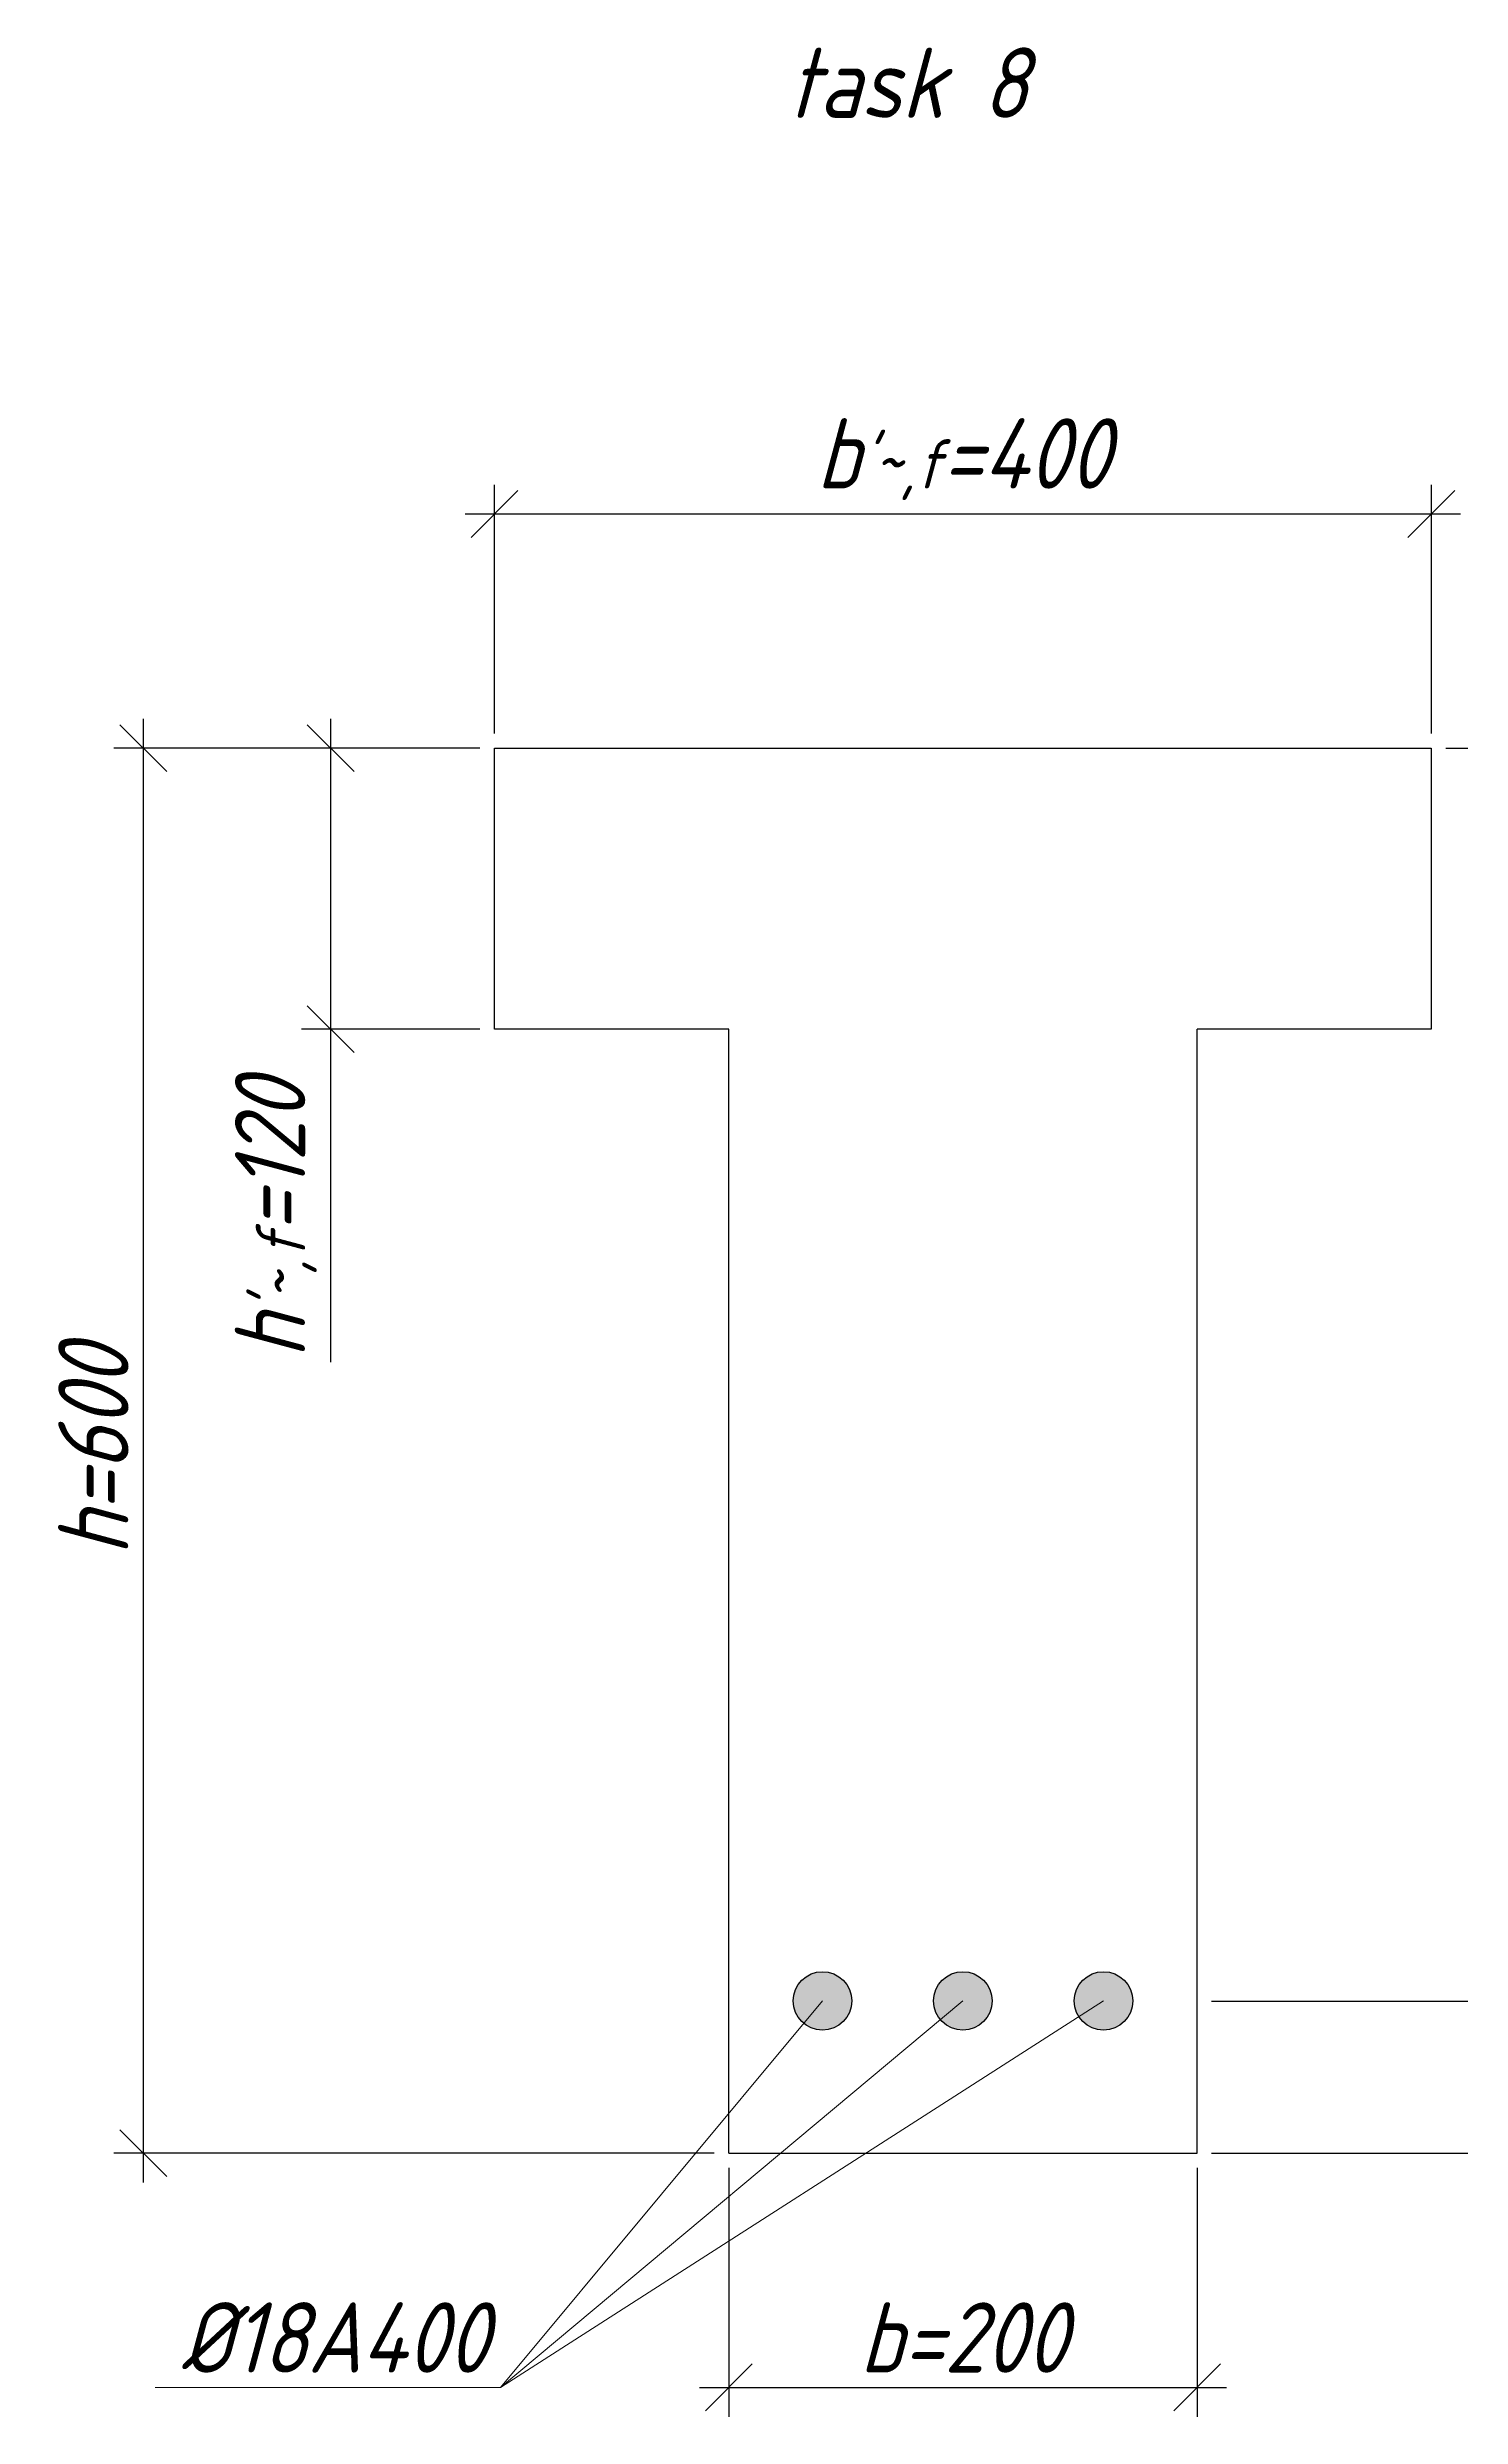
# Model space of a CAD drawing. Header units: millimetres. Extents: x -180 to 58926, y -10791 to 13515.
# Drawn here: x 3823 to 4426, y -10722 to -9710 of the extents above; entities that cross this region are included whole.
import ezdxf

# ---------------------------------------------------------------- set-up
doc = ezdxf.new("R2010")
doc.units = ezdxf.units.MM
for name, color, linetype, lineweight in [('basic', 95, 'Continuous', 30), ('size', 45, 'Continuous', 20), ('text', 13, 'Continuous', 20), ('thin', 153, 'Continuous', 18)]:
    doc.layers.add(name, color=color, linetype=linetype, lineweight=lineweight)
doc.styles.add('Structures', font='isocpeur.ttf', dxfattribs={"width": 0.85, "oblique": 15})
doc.dimstyles.new('Structures', dxfattribs={"dimtxt": 3, "dimasz": 2, "dimexe": 1.25, "dimexo": 0.625, "dimtad": 1, "dimtxsty": 'Structures', "dimblk": 'OBLIQUE', "dimcen": 2.5, "dimdle": 1.25, "dimadec": 0, "dimazin": 0, "dimtfac": 1, "dimtmove": 0, "dimatfit": 3, "dimfxl": 1, "dimarcsym": 0})

# ---------------------------------------------------------------- blocks, each defined once
blk = doc.blocks.new('_Oblique')
at = {"color": 0, "linetype": 'ByBlock', "lineweight": -2}
blk.add_line((-0.5, -0.5), (0.5, 0.5), dxfattribs=at)
blk = doc.blocks.new('*D323')
at = {"layer": 'Defpoints', "color": 0, "transparency": 16777216}
for p in [(4113.6, -10609.2), (4313.6, -10609.2), (4313.6, -10709.2)]:
    blk.add_point(p, dxfattribs=at)
at = {"layer": 'size', "color": 0, "lineweight": -2, "transparency": 16777216}
for p, q in [((4113.6, -10615.4), (4113.6, -10721.7)), ((4313.6, -10615.4), (4313.6, -10721.7)), ((4101.1, -10709.2), (4326.1, -10709.2))]:
    blk.add_line(p, q, dxfattribs=at)
at = {"layer": 'size', "color": 0, "lineweight": -2, "transparency": 16777216, "xscale": 20, "yscale": 20, "zscale": 20, "rotation": 180}
blk.add_blockref('_Oblique', (4113.6, -10709.2), dxfattribs=at)
at = {"layer": 'size', "color": 0, "lineweight": -2, "transparency": 16777216, "xscale": 20, "yscale": 20, "zscale": 20}
blk.add_blockref('_Oblique', (4313.6, -10709.2), dxfattribs=at)
at = {"layer": 'size', "color": 0, "transparency": 16777216, "insert": (4213.6, -10687.9), "char_height": 30, "attachment_point": 5, "style": 'Structures'}
blk.add_mtext('b=200', dxfattribs=at)
blk = doc.blocks.new('*D324')
at = {"layer": 'Defpoints', "color": 0, "transparency": 16777216}
for p in [(4413.6, -9909.2), (4013.6, -10009.2), (4413.6, -10009.2)]:
    blk.add_point(p, dxfattribs=at)
at = {"layer": 'size', "color": 0, "lineweight": -2, "transparency": 16777216}
for p, q in [((4013.6, -10002.9), (4013.6, -9896.7)), ((4413.6, -10002.9), (4413.6, -9896.7)), ((4001.1, -9909.2), (4426.1, -9909.2))]:
    blk.add_line(p, q, dxfattribs=at)
at = {"layer": 'size', "color": 0, "lineweight": -2, "transparency": 16777216, "xscale": 20, "yscale": 20, "zscale": 20, "rotation": 180}
blk.add_blockref('_Oblique', (4013.6, -9909.2), dxfattribs=at)
at = {"layer": 'size', "color": 0, "lineweight": -2, "transparency": 16777216, "xscale": 20, "yscale": 20, "zscale": 20}
blk.add_blockref('_Oblique', (4413.6, -9909.2), dxfattribs=at)
at = {"layer": 'size', "color": 0, "transparency": 16777216, "insert": (4213.6, -9885.8), "char_height": 30, "attachment_point": 5, "style": 'Structures'}
blk.add_mtext("b{\\H0.7x;\\S'~,f;}=400", dxfattribs=at)
blk = doc.blocks.new('*D325')
at = {"layer": 'Defpoints', "color": 0, "transparency": 16777216}
for p in [(4413.6, -10009.2), (4313.6, -10544.2), (4563.6, -10544.2)]:
    blk.add_point(p, dxfattribs=at)
at = {"layer": 'size', "color": 0, "lineweight": -2, "transparency": 16777216}
for p, q in [((4563.6, -9996.7), (4563.6, -10556.7)), ((4419.8, -10009.2), (4576.1, -10009.2)), ((4319.8, -10544.2), (4576.1, -10544.2))]:
    blk.add_line(p, q, dxfattribs=at)
at = {"layer": 'size', "color": 0, "lineweight": -2, "transparency": 16777216, "xscale": 20, "yscale": 20, "zscale": 20}
for p, rotation in [((4563.6, -10009.2), 90), ((4563.6, -10544.2), 270)]:
    blk.add_blockref('_Oblique', p, dxfattribs=dict(at, rotation=rotation))
at = {"layer": 'size', "color": 0, "transparency": 16777216, "insert": (4542.3, -10276.7), "char_height": 30, "attachment_point": 5, "rotation": 90, "style": 'Structures'}
blk.add_mtext('h{\\H0.7x;\\S^ 0;}=535', dxfattribs=at)
blk = doc.blocks.new('*D326')
at = {"layer": 'Defpoints', "color": 0, "transparency": 16777216}
for p in [(4313.6, -10544.2), (4313.6, -10609.2), (4563.6, -10609.2)]:
    blk.add_point(p, dxfattribs=at)
at = {"layer": 'size', "color": 0, "lineweight": -2, "transparency": 16777216}
for p, q in [((4563.6, -10531.7), (4563.6, -10609.2)), ((4319.8, -10544.2), (4576.1, -10544.2)), ((4319.8, -10609.2), (4576.1, -10609.2)), ((4563.6, -10609.2), (4563.6, -10716))]:
    blk.add_line(p, q, dxfattribs=at)
at = {"layer": 'size', "color": 0, "lineweight": -2, "transparency": 16777216, "xscale": 20, "yscale": 20, "zscale": 20}
for p, rotation in [((4563.6, -10544.2), 90), ((4563.6, -10609.2), 270)]:
    blk.add_blockref('_Oblique', p, dxfattribs=dict(at, rotation=rotation))
at = {"layer": 'size', "color": 0, "transparency": 16777216, "insert": (4542.3, -10672.6), "char_height": 30, "attachment_point": 5, "rotation": 90, "style": 'Structures'}
blk.add_mtext('a=65', dxfattribs=at)
blk = doc.blocks.new('*D327')
at = {"layer": 'Defpoints', "color": 0, "transparency": 16777216}
for p in [(4013.6, -10009.2), (3943.6, -10129.2), (4013.6, -10129.2)]:
    blk.add_point(p, dxfattribs=at)
at = {"layer": 'size', "color": 0, "lineweight": -2, "transparency": 16777216}
for p, q in [((3943.6, -9996.7), (3943.6, -10129.2)), ((4007.3, -10009.2), (3931.1, -10009.2)), ((4007.3, -10129.2), (3931.1, -10129.2)), ((3943.6, -10129.2), (3943.6, -10271.4))]:
    blk.add_line(p, q, dxfattribs=at)
at = {"layer": 'size', "color": 0, "lineweight": -2, "transparency": 16777216, "xscale": 20, "yscale": 20, "zscale": 20}
for p, rotation in [((3943.6, -10009.2), 90), ((3943.6, -10129.2), 270)]:
    blk.add_blockref('_Oblique', p, dxfattribs=dict(at, rotation=rotation))
at = {"layer": 'size', "color": 0, "transparency": 16777216, "insert": (3920.2, -10210.3), "char_height": 30, "attachment_point": 5, "rotation": 90, "style": 'Structures'}
blk.add_mtext("h{\\H0.7x;\\S'~,f;}=120", dxfattribs=at)
blk = doc.blocks.new('*D328')
at = {"layer": 'Defpoints', "color": 0, "transparency": 16777216}
for p in [(4013.6, -10009.2), (3863.6, -10609.2), (4113.6, -10609.2)]:
    blk.add_point(p, dxfattribs=at)
at = {"layer": 'size', "color": 0, "lineweight": -2, "transparency": 16777216}
for p, q in [((3863.6, -9996.7), (3863.6, -10621.7)), ((4007.3, -10009.2), (3851.1, -10009.2)), ((4107.3, -10609.2), (3851.1, -10609.2))]:
    blk.add_line(p, q, dxfattribs=at)
at = {"layer": 'size', "color": 0, "lineweight": -2, "transparency": 16777216, "xscale": 20, "yscale": 20, "zscale": 20}
for p, rotation in [((3863.6, -10009.2), 90), ((3863.6, -10609.2), 270)]:
    blk.add_blockref('_Oblique', p, dxfattribs=dict(at, rotation=rotation))
at = {"layer": 'size', "color": 0, "transparency": 16777216, "insert": (3842.3, -10309.2), "char_height": 30, "attachment_point": 5, "rotation": 90, "style": 'Structures'}
blk.add_mtext('h=600', dxfattribs=at)

msp = doc.modelspace()

# ---------------------------------------------------------------- hatches: boundary and pattern name
at = {"layer": 'basic'}
h = msp.add_hatch(color=256, dxfattribs=at)
h.dxf.hatch_style = 1
h.paths.add_polyline_path([(4153.594, -10531.673, 0.41421356), (4141.094, -10544.173), (4153.594, -10544.173)])
h.paths.add_polyline_path([(4153.594, -10531.673), (4153.594, -10544.173), (4166.094, -10544.173, 0.41421356)])
h.paths.add_polyline_path([(4166.094, -10544.173), (4153.594, -10544.173), (4153.594, -10556.673, 0.41421356)])
h.paths.add_polyline_path([(4153.594, -10544.173), (4141.094, -10544.173, 0.41421356), (4153.594, -10556.673)])
h = msp.add_hatch(color=256, dxfattribs=at)
h.dxf.hatch_style = 1
h.paths.add_polyline_path([(4213.594, -10531.673, 0.41421356), (4201.094, -10544.173), (4213.594, -10544.173)])
h.paths.add_polyline_path([(4213.594, -10531.673), (4213.594, -10544.173), (4226.094, -10544.173, 0.41421356)])
h.paths.add_polyline_path([(4226.094, -10544.173), (4213.594, -10544.173), (4213.594, -10556.673, 0.41421356)])
h.paths.add_polyline_path([(4213.594, -10544.173), (4201.094, -10544.173, 0.41421356), (4213.594, -10556.673)])
h = msp.add_hatch(color=256, dxfattribs=at)
h.dxf.hatch_style = 1
h.paths.add_polyline_path([(4273.594, -10531.673, 0.41421356), (4261.094, -10544.173), (4273.594, -10544.173)])
h.paths.add_polyline_path([(4273.594, -10531.673), (4273.594, -10544.173), (4286.094, -10544.173, 0.41421356)])
h.paths.add_polyline_path([(4286.094, -10544.173), (4273.594, -10544.173), (4273.594, -10556.673, 0.41421356)])
h.paths.add_polyline_path([(4273.594, -10544.173), (4261.094, -10544.173, 0.41421356), (4273.594, -10556.673)])

# ---------------------------------------------------------------- linework, layer by layer
for p, q in [((4013.594, -10009.173), (4413.594, -10009.173)), ((4013.594, -10129.173), (4013.594, -10009.173)), ((4413.594, -10009.173), (4413.594, -10129.173)), ((4113.594, -10129.173), (4013.594, -10129.173)), ((4113.594, -10609.173), (4113.594, -10129.173)), ((4413.594, -10129.173), (4313.594, -10129.173)), ((4313.594, -10609.173), (4313.594, -10129.173)), ((4113.594, -10609.173), (4313.594, -10609.173))]:
    msp.add_line(p, q, dxfattribs=at)
for centre in [(4153.594, -10544.173), (4213.594, -10544.173), (4273.594, -10544.173)]:
    msp.add_circle(centre, 12.5, dxfattribs=at)
at = {"layer": 'thin'}
for p, q in [((4153.594, -10544.173), (4016.125, -10709.173)), ((4016.125, -10709.173), (4213.594, -10544.173)), ((4273.594, -10544.173), (4016.125, -10709.173)), ((4016.125, -10709.173), (3868.69, -10709.173))]:
    msp.add_line(p, q, dxfattribs=at)

# ---------------------------------------------------------------- texts
at = {"layer": 'text', "char_height": 30, "width": 137.52879, "attachment_point": 5, "style": 'Structures'}
for s, insert in [('task 8', (4190.019, -9725.046)), ('%%C18A400', (3945.193, -10687.91))]:
    msp.add_mtext(s, dxfattribs=dict(at, insert=insert))

# ---------------------------------------------------------------- dimensions: what is measured, and where the dimension line sits
at = {"layer": 'size'}
for base, p1, p2, text, picture, middle in [((4413.594, -9909.173), (4013.594, -10009.173), (4413.594, -10009.173), "b{\\H0.7x;\\S'~,f;}=<>", '*D324', (4213.594, -9885.773)), ((4313.594, -10709.173), (4113.594, -10609.173), (4313.594, -10609.173), 'b=<>', '*D323', (4213.594, -10687.923))]:
    dim = msp.add_linear_dim(base=base, p1=p1, p2=p2, text=text, dimstyle='Structures', dxfattribs=at)
    dim.commit()
    dim.dimension.update_dxf_attribs({"geometry": picture, "text_midpoint": middle})
for base, p1, p2, text, picture, middle in [((3863.594, -10609.173), (4013.594, -10009.173), (4113.594, -10609.173), 'h=<>', '*D328', (3842.344, -10309.173)), ((3943.594, -10129.173), (4013.594, -10009.173), (4013.594, -10129.173), "h{\\H0.7x;\\S'~,f;}=<>", '*D327', (3920.194, -10210.262)), ((4563.594, -10544.173), (4413.594, -10009.173), (4313.594, -10544.173), 'h{\\H0.7x;\\S^ 0;}=<>', '*D325', (4542.344, -10276.673)), ((4563.594, -10609.173), (4313.594, -10544.173), (4313.594, -10609.173), 'a=<>', '*D326', (4542.344, -10672.592))]:
    dim = msp.add_linear_dim(base=base, p1=p1, p2=p2, angle=90, text=text, dimstyle='Structures', dxfattribs=at)
    dim.commit()
    dim.dimension.update_dxf_attribs({"geometry": picture, "text_midpoint": middle})

doc.saveas('drawing.dxf')
